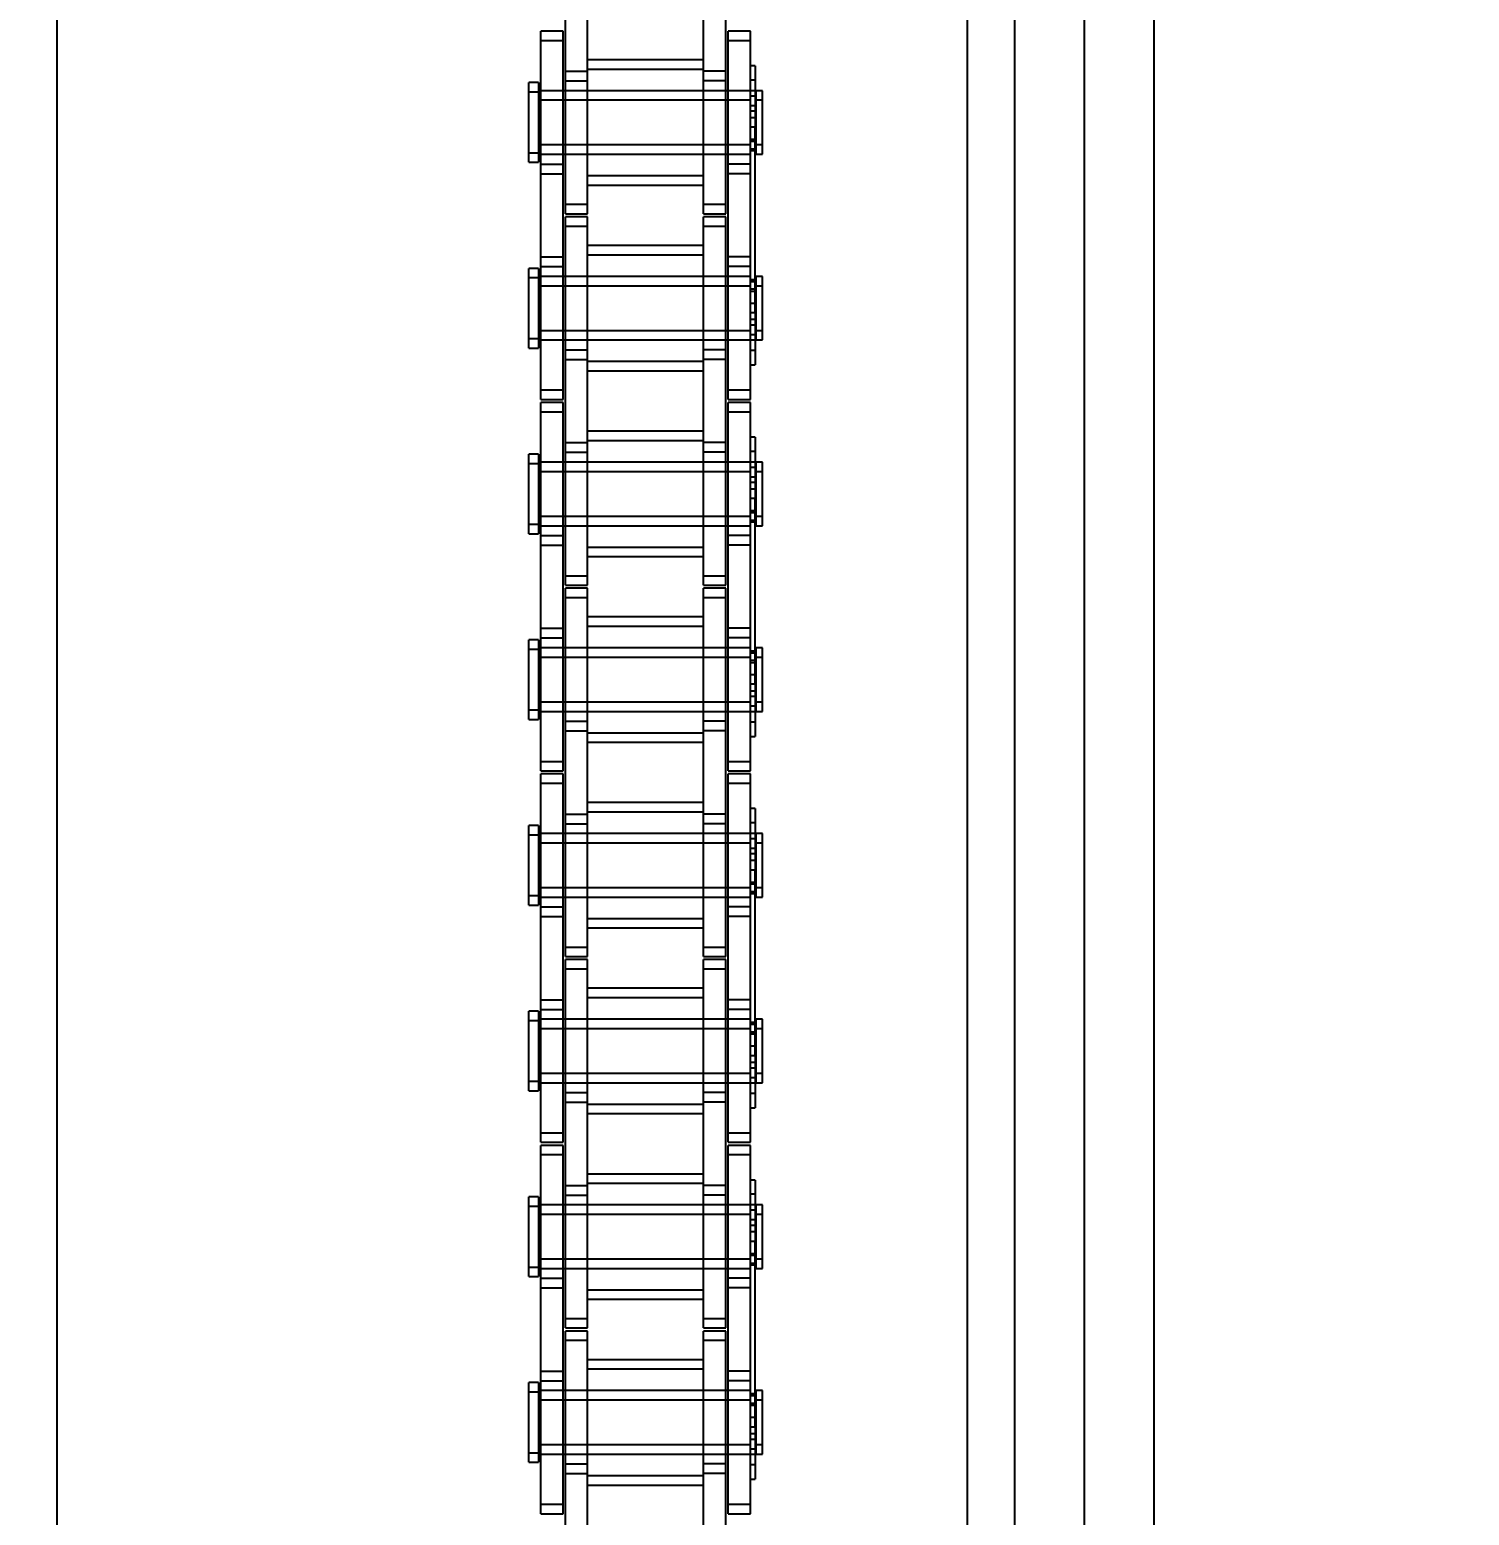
# Model space of a CAD drawing. Header units: metres. Extents: x 0 to 63075, y 0 to 44550.
# Drawn here: x 13981.6 to 14080.1, y 28172.8 to 28274.4 of the extents above; entities that cross this region are included whole.
import ezdxf

# ---------------------------------------------------------------- set-up
doc = ezdxf.new("R2010")
doc.units = ezdxf.units.M
doc.header["$LTSCALE"] = 75
doc.linetypes.add('HIDDEN2', pattern=[4.7625, 3.175, -1.5875])
for name, color, linetype in [('18_COTAS', 7, 'Continuous'), ('SDM', 7, 'Continuous'), ('SL4', 4, 'Continuous'), ('ST1', 7, 'HIDDEN2')]:
    doc.layers.add(name, color=color, linetype=linetype)
doc.styles.add('ROMANS', font='ROMANS.SHX')
doc.dimstyles.new('75___1-75', dxfattribs={"dimscale": 75, "dimtxt": 2.5, "dimasz": 2, "dimexe": 1.5, "dimexo": 1, "dimgap": 0.5, "dimtad": 1, "dimdec": 0, "dimzin": 12, "dimtxsty": 'ROMANS', "dimcen": 0, "dimclrd": 256, "dimclre": 256, "dimclrt": 3, "dimazin": 3, "dimtfac": 1, "dimtdec": 0, "dimtmove": 0, "dimatfit": 0, "dimfxl": 1, "dimlwd": -1, "dimlwe": -1, "dimarcsym": 0})

# ---------------------------------------------------------------- blocks, each defined once
blk = doc.blocks.new('*D27')
at = {"layer": '18_COTAS', "transparency": 16777216}
for p, q in [((12131.24, 27878.33), (12131.24, 30705.37)), ((13913.74, 30509.57), (13913.74, 30705.37)), ((11981.24, 30592.87), (11122.31, 30592.87)), ((13913.74, 30592.87), (12131.24, 30592.87)), ((14063.74, 30592.87), (14213.74, 30592.87))]:
    blk.add_line(p, q, dxfattribs=at)
for points in [[(11981.24, 30617.87), (11981.24, 30567.87), (12131.24, 30592.87)], [(14063.74, 30617.87), (14063.74, 30567.87), (13913.74, 30592.87)]]:
    blk.add_solid(points, dxfattribs=at)
at = {"layer": 'Defpoints', "color": 0, "transparency": 16777216}
for p in [(13913.74, 30592.87), (13913.74, 30434.57), (12131.24, 27803.33)]:
    blk.add_point(p, dxfattribs=at)
at = {"layer": '18_COTAS', "color": 3, "transparency": 16777216, "insert": (11476.78, 30724.12), "char_height": 187.5, "attachment_point": 5, "style": 'ROMANS'}
blk.add_mtext('1782', dxfattribs=at)
blk = doc.blocks.new('A$C429c7d53')
at = {"layer": 'SL4'}
for p, q in [((262.76, 1009.76), (262.76, 2334.74)), ((328.24, 1009.76), (328.24, 2334.74)), ((337.76, 2334.74), (337.76, 1009.76))]:
    blk.add_line(p, q, dxfattribs=at)
at = {"layer": 'ST1'}
for p, q in [((325, 2334.74), (325, 1009.76)), ((328.24, 1009.76), (328.24, 2334.74)), ((333, 2334.74), (333, 1009.76)), ((297.51, 1180.81), (297.51, 1187.16)), ((299.03, 1180.81), (299.03, 1187.16)), ((306.96, 1180.81), (306.96, 1187.16)), ((308.48, 1180.81), (308.48, 1187.16)), ((295.84, 1183.56), (295.84, 1184.21)), ((297.36, 1184.21), (295.84, 1184.21)), ((297.36, 1183.56), (297.36, 1184.21)), ((308.64, 1183.56), (308.64, 1184.21)), ((310.16, 1184.21), (308.64, 1184.21)), ((310.16, 1183.56), (310.16, 1184.21)), ((295.84, 1174.46), (295.84, 1183.56)), ((297.36, 1183.56), (295.84, 1183.56)), ((297.36, 1174.46), (297.36, 1183.56)), ((308.64, 1174.46), (308.64, 1183.56)), ((310.16, 1183.56), (308.64, 1183.56)), ((310.16, 1174.46), (310.16, 1183.56)), ((306.96, 1182.25), (299.03, 1182.25)), ((310.49, 1181.84), (310.16, 1181.84)), ((310.49, 1181.84), (310.49, 1180.87)), ((295, 1180.03), (295, 1180.69)), ((295.66, 1180.69), (295, 1180.69)), ((295.66, 1180.69), (295.66, 1180.03)), ((297.51, 1181.47), (299.03, 1181.47)), ((297.51, 1180.81), (299.03, 1180.81)), ((297.51, 1171.72), (297.51, 1180.81)), ((299.03, 1171.72), (299.03, 1180.81)), ((306.96, 1181.6), (299.03, 1181.6)), ((308.48, 1181.47), (306.96, 1181.47)), ((308.48, 1180.81), (306.96, 1180.81)), ((306.96, 1171.72), (306.96, 1180.81)), ((308.48, 1171.72), (308.48, 1180.81)), ((310.49, 1180.87), (310.16, 1180.87)), ((310.49, 1180.87), (310.49, 1177.64)), ((295, 1175.24), (295, 1180.03)), ((295.66, 1180.03), (295, 1180.03)), ((310.16, 1180.14), (295.66, 1180.14)), ((295.66, 1180.03), (295.66, 1175.24)), ((297.36, 1180.14), (295.84, 1180.14)), ((299.03, 1180.14), (297.51, 1180.14)), ((306.96, 1180.14), (299.03, 1180.14)), ((308.48, 1180.14), (306.96, 1180.14)), ((310.49, 1180.14), (308.64, 1180.14)), ((310.53, 1179.77), (310.16, 1179.77)), ((310.53, 1180.14), (310.53, 1179.48)), ((311, 1180.14), (310.53, 1180.14)), ((311, 1179.48), (311, 1180.14)), ((310.16, 1179.48), (295.66, 1179.48)), ((297.36, 1179.48), (295.84, 1179.48)), ((299.03, 1179.48), (297.51, 1179.48)), ((306.96, 1179.48), (299.03, 1179.48)), ((308.48, 1179.48), (306.96, 1179.48)), ((310.16, 1179.48), (308.64, 1179.48)), ((310.53, 1179.11), (310.16, 1179.11)), ((310.49, 1178.74), (310.16, 1178.74)), ((310.53, 1179.48), (310.53, 1175.79)), ((311, 1179.48), (310.53, 1179.48)), ((311, 1175.79), (311, 1179.48)), ((310.49, 1178.29), (310.16, 1178.29)), ((310.49, 1177.64), (310.16, 1177.64)), ((310.49, 1164.94), (310.49, 1177.64)), ((310.16, 1176.82), (310.53, 1176.82)), ((310.49, 1176.67), (310.16, 1176.67)), ((295, 1175.89), (295.66, 1175.89)), ((295.66, 1176.45), (310.16, 1176.45)), ((295.66, 1175.79), (310.16, 1175.79)), ((295.84, 1176.45), (297.36, 1176.45)), ((295.84, 1175.79), (297.36, 1175.79)), ((297.51, 1176.45), (299.03, 1176.45)), ((297.51, 1175.79), (299.03, 1175.79)), ((299.03, 1176.45), (306.96, 1176.45)), ((299.03, 1175.79), (306.96, 1175.79)), ((306.96, 1176.45), (308.48, 1176.45)), ((306.96, 1175.79), (308.48, 1175.79)), ((308.64, 1176.45), (310.16, 1176.45)), ((308.64, 1175.79), (310.16, 1175.79)), ((310.16, 1176.16), (310.53, 1176.16)), ((310.49, 1176.02), (310.16, 1176.02)), ((310.53, 1176.45), (311, 1176.45)), ((310.53, 1175.79), (311, 1175.79)), ((295, 1175.24), (295.66, 1175.24)), ((295.84, 1175.12), (297.36, 1175.12)), ((310.16, 1175.12), (308.64, 1175.12)), ((295.84, 1174.46), (297.36, 1174.46)), ((295.84, 1168.11), (295.84, 1174.46)), ((297.36, 1168.11), (297.36, 1174.46)), ((299.03, 1174.33), (306.96, 1174.33)), ((299.03, 1173.68), (306.96, 1173.68)), ((310.16, 1174.46), (308.64, 1174.46)), ((308.64, 1168.11), (308.64, 1174.46)), ((310.16, 1168.11), (310.16, 1174.46)), ((297.51, 1172.37), (299.03, 1172.37)), ((297.51, 1171.72), (299.03, 1171.72)), ((297.51, 1170.86), (297.51, 1171.51)), ((299.03, 1171.51), (297.51, 1171.51)), ((299.03, 1170.86), (299.03, 1171.51)), ((306.96, 1172.37), (308.48, 1172.37)), ((306.96, 1171.72), (308.48, 1171.72)), ((306.96, 1170.86), (306.96, 1171.51)), ((308.48, 1171.51), (306.96, 1171.51)), ((308.48, 1170.86), (308.48, 1171.51)), ((297.51, 1161.76), (297.51, 1170.86)), ((299.03, 1170.86), (297.51, 1170.86)), ((299.03, 1161.76), (299.03, 1170.86)), ((306.96, 1161.76), (306.96, 1170.86)), ((308.48, 1170.86), (306.96, 1170.86)), ((308.48, 1161.76), (308.48, 1170.86)), ((306.96, 1169.55), (299.03, 1169.55)), ((295.84, 1168.77), (297.36, 1168.77)), ((306.96, 1168.9), (299.03, 1168.9)), ((310.16, 1168.77), (308.64, 1168.77)), ((295, 1167.33), (295, 1167.99)), ((295.66, 1167.99), (295, 1167.99)), ((295.66, 1167.99), (295.66, 1167.33)), ((310.16, 1167.44), (295.66, 1167.44)), ((295.84, 1168.11), (297.36, 1168.11)), ((295.84, 1159.02), (295.84, 1168.11)), ((297.36, 1167.44), (295.84, 1167.44)), ((297.36, 1159.02), (297.36, 1168.11)), ((299.03, 1167.44), (297.51, 1167.44)), ((306.96, 1167.44), (299.03, 1167.44)), ((308.48, 1167.44), (306.96, 1167.44)), ((310.16, 1168.11), (308.64, 1168.11)), ((308.64, 1159.02), (308.64, 1168.11)), ((310.16, 1167.44), (308.64, 1167.44)), ((310.16, 1159.02), (310.16, 1168.11)), ((310.53, 1167.44), (310.53, 1166.78)), ((311, 1167.44), (310.53, 1167.44)), ((311, 1166.78), (311, 1167.44)), ((295, 1162.54), (295, 1167.33)), ((295.66, 1167.33), (295, 1167.33)), ((295.66, 1167.33), (295.66, 1162.54)), ((310.16, 1166.78), (295.66, 1166.78)), ((297.36, 1166.78), (295.84, 1166.78)), ((299.03, 1166.78), (297.51, 1166.78)), ((306.96, 1166.78), (299.03, 1166.78)), ((308.48, 1166.78), (306.96, 1166.78)), ((310.16, 1166.78), (308.64, 1166.78)), ((310.49, 1167.21), (310.16, 1167.21)), ((310.53, 1167.07), (310.16, 1167.07)), ((310.49, 1166.56), (310.16, 1166.56)), ((310.53, 1166.41), (310.16, 1166.41)), ((310.53, 1166.78), (310.53, 1163.09)), ((311, 1166.78), (310.53, 1166.78)), ((311, 1163.09), (311, 1166.78)), ((310.49, 1165.59), (310.16, 1165.59)), ((310.49, 1164.94), (310.16, 1164.94)), ((310.49, 1164.48), (310.16, 1164.48)), ((310.49, 1164.94), (310.49, 1161.38)), ((295.66, 1163.75), (310.16, 1163.75)), ((295.84, 1163.75), (297.36, 1163.75)), ((297.51, 1163.75), (299.03, 1163.75)), ((299.03, 1163.75), (306.96, 1163.75)), ((306.96, 1163.75), (308.48, 1163.75)), ((308.64, 1163.75), (310.16, 1163.75)), ((310.16, 1164.12), (310.53, 1164.12)), ((310.16, 1163.46), (310.53, 1163.46)), ((310.53, 1163.75), (311, 1163.75)), ((295, 1163.19), (295.66, 1163.19)), ((295, 1162.54), (295.66, 1162.54)), ((295.66, 1163.09), (310.16, 1163.09)), ((295.84, 1163.09), (297.36, 1163.09)), ((297.51, 1163.09), (299.03, 1163.09)), ((297.51, 1162.42), (299.03, 1162.42)), ((299.03, 1163.09), (306.96, 1163.09)), ((306.96, 1163.09), (308.48, 1163.09)), ((308.48, 1162.42), (306.96, 1162.42)), ((308.64, 1163.09), (310.49, 1163.09)), ((310.49, 1162.36), (310.16, 1162.36)), ((310.53, 1163.09), (311, 1163.09)), ((297.51, 1161.76), (299.03, 1161.76)), ((297.51, 1155.41), (297.51, 1161.76)), ((299.03, 1155.41), (299.03, 1161.76)), ((299.03, 1161.63), (306.96, 1161.63)), ((308.48, 1161.76), (306.96, 1161.76)), ((306.96, 1155.41), (306.96, 1161.76)), ((308.48, 1155.41), (308.48, 1161.76)), ((310.16, 1161.38), (310.49, 1161.38)), ((299.03, 1160.98), (306.96, 1160.98)), ((295.84, 1159.67), (297.36, 1159.67)), ((308.64, 1159.67), (310.16, 1159.67)), ((295.84, 1159.02), (297.36, 1159.02)), ((295.84, 1158.16), (295.84, 1158.81)), ((297.36, 1158.81), (295.84, 1158.81)), ((297.36, 1158.16), (297.36, 1158.81)), ((308.64, 1159.02), (310.16, 1159.02)), ((308.64, 1158.16), (308.64, 1158.81)), ((310.16, 1158.81), (308.64, 1158.81)), ((310.16, 1158.16), (310.16, 1158.81)), ((295.84, 1149.06), (295.84, 1158.16)), ((297.36, 1158.16), (295.84, 1158.16)), ((297.36, 1149.06), (297.36, 1158.16)), ((308.64, 1149.06), (308.64, 1158.16)), ((310.16, 1158.16), (308.64, 1158.16)), ((310.16, 1149.06), (310.16, 1158.16)), ((306.96, 1156.85), (299.03, 1156.85)), ((310.49, 1156.44), (310.16, 1156.44)), ((310.49, 1156.44), (310.49, 1155.47)), ((295, 1154.63), (295, 1155.29)), ((295.66, 1155.29), (295, 1155.29)), ((295.66, 1155.29), (295.66, 1154.63)), ((297.51, 1156.07), (299.03, 1156.07)), ((297.51, 1155.41), (299.03, 1155.41)), ((297.51, 1146.32), (297.51, 1155.41)), ((299.03, 1146.32), (299.03, 1155.41)), ((306.96, 1156.2), (299.03, 1156.2)), ((308.48, 1156.07), (306.96, 1156.07)), ((308.48, 1155.41), (306.96, 1155.41)), ((306.96, 1146.32), (306.96, 1155.41)), ((308.48, 1146.32), (308.48, 1155.41)), ((310.49, 1155.47), (310.16, 1155.47)), ((310.49, 1155.47), (310.49, 1152.24)), ((295, 1149.84), (295, 1154.63)), ((295.66, 1154.63), (295, 1154.63)), ((310.16, 1154.74), (295.66, 1154.74)), ((295.66, 1154.63), (295.66, 1149.84)), ((297.36, 1154.74), (295.84, 1154.74)), ((299.03, 1154.74), (297.51, 1154.74)), ((306.96, 1154.74), (299.03, 1154.74)), ((308.48, 1154.74), (306.96, 1154.74)), ((310.49, 1154.74), (308.64, 1154.74)), ((310.53, 1154.37), (310.16, 1154.37)), ((310.53, 1154.74), (310.53, 1154.08)), ((311, 1154.74), (310.53, 1154.74)), ((311, 1154.08), (311, 1154.74)), ((310.16, 1154.08), (295.66, 1154.08)), ((297.36, 1154.08), (295.84, 1154.08)), ((299.03, 1154.08), (297.51, 1154.08)), ((306.96, 1154.08), (299.03, 1154.08)), ((308.48, 1154.08), (306.96, 1154.08)), ((310.16, 1154.08), (308.64, 1154.08)), ((310.53, 1153.71), (310.16, 1153.71)), ((310.49, 1153.34), (310.16, 1153.34)), ((310.53, 1154.08), (310.53, 1150.39)), ((311, 1154.08), (310.53, 1154.08)), ((311, 1150.39), (311, 1154.08)), ((310.49, 1152.89), (310.16, 1152.89)), ((310.49, 1152.24), (310.16, 1152.24)), ((310.49, 1139.54), (310.49, 1152.24)), ((310.16, 1151.42), (310.53, 1151.42)), ((310.49, 1151.27), (310.16, 1151.27)), ((295, 1150.49), (295.66, 1150.49)), ((295.66, 1151.05), (310.16, 1151.05)), ((295.66, 1150.39), (310.16, 1150.39)), ((295.84, 1151.05), (297.36, 1151.05)), ((295.84, 1150.39), (297.36, 1150.39)), ((297.51, 1151.05), (299.03, 1151.05)), ((297.51, 1150.39), (299.03, 1150.39)), ((299.03, 1151.05), (306.96, 1151.05)), ((299.03, 1150.39), (306.96, 1150.39)), ((306.96, 1151.05), (308.48, 1151.05)), ((306.96, 1150.39), (308.48, 1150.39)), ((308.64, 1151.05), (310.16, 1151.05)), ((308.64, 1150.39), (310.16, 1150.39)), ((310.16, 1150.76), (310.53, 1150.76)), ((310.49, 1150.62), (310.16, 1150.62)), ((310.53, 1151.05), (311, 1151.05)), ((310.53, 1150.39), (311, 1150.39)), ((295, 1149.84), (295.66, 1149.84)), ((295.84, 1149.72), (297.36, 1149.72)), ((310.16, 1149.72), (308.64, 1149.72)), ((295.84, 1149.06), (297.36, 1149.06)), ((295.84, 1142.71), (295.84, 1149.06)), ((297.36, 1142.71), (297.36, 1149.06)), ((299.03, 1148.93), (306.96, 1148.93)), ((299.03, 1148.28), (306.96, 1148.28)), ((310.16, 1149.06), (308.64, 1149.06)), ((308.64, 1142.71), (308.64, 1149.06)), ((310.16, 1142.71), (310.16, 1149.06)), ((297.51, 1146.97), (299.03, 1146.97)), ((297.51, 1146.32), (299.03, 1146.32)), ((297.51, 1145.46), (297.51, 1146.11)), ((299.03, 1146.11), (297.51, 1146.11)), ((299.03, 1145.46), (299.03, 1146.11)), ((306.96, 1146.97), (308.48, 1146.97)), ((306.96, 1146.32), (308.48, 1146.32)), ((306.96, 1145.46), (306.96, 1146.11)), ((308.48, 1146.11), (306.96, 1146.11)), ((308.48, 1145.46), (308.48, 1146.11)), ((297.51, 1136.36), (297.51, 1145.46)), ((299.03, 1145.46), (297.51, 1145.46)), ((299.03, 1136.36), (299.03, 1145.46)), ((306.96, 1136.36), (306.96, 1145.46)), ((308.48, 1145.46), (306.96, 1145.46)), ((308.48, 1136.36), (308.48, 1145.46)), ((306.96, 1144.15), (299.03, 1144.15)), ((295.84, 1143.37), (297.36, 1143.37)), ((306.96, 1143.5), (299.03, 1143.5)), ((310.16, 1143.37), (308.64, 1143.37)), ((295, 1141.93), (295, 1142.59)), ((295.66, 1142.59), (295, 1142.59)), ((295.66, 1142.59), (295.66, 1141.93)), ((310.16, 1142.04), (295.66, 1142.04)), ((295.84, 1142.71), (297.36, 1142.71)), ((295.84, 1133.62), (295.84, 1142.71)), ((297.36, 1142.04), (295.84, 1142.04)), ((297.36, 1133.62), (297.36, 1142.71)), ((299.03, 1142.04), (297.51, 1142.04)), ((306.96, 1142.04), (299.03, 1142.04)), ((308.48, 1142.04), (306.96, 1142.04)), ((310.16, 1142.71), (308.64, 1142.71)), ((308.64, 1133.62), (308.64, 1142.71)), ((310.16, 1142.04), (308.64, 1142.04)), ((310.16, 1133.62), (310.16, 1142.71)), ((310.53, 1142.04), (310.53, 1141.38)), ((311, 1142.04), (310.53, 1142.04)), ((311, 1141.38), (311, 1142.04)), ((295, 1137.14), (295, 1141.93)), ((295.66, 1141.93), (295, 1141.93)), ((295.66, 1141.93), (295.66, 1137.14)), ((310.16, 1141.38), (295.66, 1141.38)), ((297.36, 1141.38), (295.84, 1141.38)), ((299.03, 1141.38), (297.51, 1141.38)), ((306.96, 1141.38), (299.03, 1141.38)), ((308.48, 1141.38), (306.96, 1141.38)), ((310.16, 1141.38), (308.64, 1141.38)), ((310.49, 1141.81), (310.16, 1141.81)), ((310.53, 1141.67), (310.16, 1141.67)), ((310.49, 1141.16), (310.16, 1141.16)), ((310.53, 1141.01), (310.16, 1141.01)), ((310.53, 1141.38), (310.53, 1137.69)), ((311, 1141.38), (310.53, 1141.38)), ((311, 1137.69), (311, 1141.38)), ((310.49, 1140.19), (310.16, 1140.19)), ((310.49, 1139.54), (310.16, 1139.54)), ((310.49, 1139.08), (310.16, 1139.08)), ((310.49, 1139.54), (310.49, 1135.98)), ((295.66, 1138.35), (310.16, 1138.35)), ((295.84, 1138.35), (297.36, 1138.35)), ((297.51, 1138.35), (299.03, 1138.35)), ((299.03, 1138.35), (306.96, 1138.35)), ((306.96, 1138.35), (308.48, 1138.35)), ((308.64, 1138.35), (310.16, 1138.35)), ((310.16, 1138.72), (310.53, 1138.72)), ((310.16, 1138.06), (310.53, 1138.06)), ((310.53, 1138.35), (311, 1138.35)), ((295, 1137.79), (295.66, 1137.79)), ((295, 1137.14), (295.66, 1137.14)), ((295.66, 1137.69), (310.16, 1137.69)), ((295.84, 1137.69), (297.36, 1137.69)), ((297.51, 1137.69), (299.03, 1137.69)), ((297.51, 1137.02), (299.03, 1137.02)), ((299.03, 1137.69), (306.96, 1137.69)), ((306.96, 1137.69), (308.48, 1137.69)), ((308.48, 1137.02), (306.96, 1137.02)), ((308.64, 1137.69), (310.49, 1137.69)), ((310.49, 1136.96), (310.16, 1136.96)), ((310.53, 1137.69), (311, 1137.69)), ((297.51, 1136.36), (299.03, 1136.36)), ((297.51, 1130.01), (297.51, 1136.36)), ((299.03, 1130.01), (299.03, 1136.36)), ((299.03, 1136.23), (306.96, 1136.23)), ((308.48, 1136.36), (306.96, 1136.36)), ((306.96, 1130.01), (306.96, 1136.36)), ((308.48, 1130.01), (308.48, 1136.36)), ((310.16, 1135.98), (310.49, 1135.98)), ((299.03, 1135.58), (306.96, 1135.58)), ((295.84, 1134.27), (297.36, 1134.27)), ((308.64, 1134.27), (310.16, 1134.27)), ((295.84, 1133.62), (297.36, 1133.62)), ((295.84, 1132.76), (295.84, 1133.41)), ((297.36, 1133.41), (295.84, 1133.41)), ((297.36, 1132.76), (297.36, 1133.41)), ((308.64, 1133.62), (310.16, 1133.62)), ((308.64, 1132.76), (308.64, 1133.41)), ((310.16, 1133.41), (308.64, 1133.41)), ((310.16, 1132.76), (310.16, 1133.41)), ((295.84, 1123.66), (295.84, 1132.76)), ((297.36, 1132.76), (295.84, 1132.76)), ((297.36, 1123.66), (297.36, 1132.76)), ((308.64, 1123.66), (308.64, 1132.76)), ((310.16, 1132.76), (308.64, 1132.76)), ((310.16, 1123.66), (310.16, 1132.76)), ((306.96, 1131.45), (299.03, 1131.45)), ((310.49, 1131.04), (310.16, 1131.04)), ((310.49, 1131.04), (310.49, 1130.07)), ((295, 1129.23), (295, 1129.89)), ((295.66, 1129.89), (295, 1129.89)), ((295.66, 1129.89), (295.66, 1129.23)), ((297.51, 1130.67), (299.03, 1130.67)), ((297.51, 1130.01), (299.03, 1130.01)), ((297.51, 1120.92), (297.51, 1130.01)), ((299.03, 1120.92), (299.03, 1130.01)), ((306.96, 1130.8), (299.03, 1130.8)), ((308.48, 1130.67), (306.96, 1130.67)), ((308.48, 1130.01), (306.96, 1130.01)), ((306.96, 1120.92), (306.96, 1130.01)), ((308.48, 1120.92), (308.48, 1130.01)), ((310.49, 1130.07), (310.16, 1130.07)), ((310.49, 1130.07), (310.49, 1126.84)), ((295, 1124.44), (295, 1129.23)), ((295.66, 1129.23), (295, 1129.23)), ((310.16, 1129.34), (295.66, 1129.34)), ((295.66, 1129.23), (295.66, 1124.44)), ((297.36, 1129.34), (295.84, 1129.34)), ((299.03, 1129.34), (297.51, 1129.34)), ((306.96, 1129.34), (299.03, 1129.34)), ((308.48, 1129.34), (306.96, 1129.34)), ((310.49, 1129.34), (308.64, 1129.34)), ((310.53, 1128.97), (310.16, 1128.97)), ((310.53, 1129.34), (310.53, 1128.68)), ((311, 1129.34), (310.53, 1129.34)), ((311, 1128.68), (311, 1129.34)), ((310.16, 1128.68), (295.66, 1128.68)), ((297.36, 1128.68), (295.84, 1128.68)), ((299.03, 1128.68), (297.51, 1128.68)), ((306.96, 1128.68), (299.03, 1128.68)), ((308.48, 1128.68), (306.96, 1128.68)), ((310.16, 1128.68), (308.64, 1128.68)), ((310.53, 1128.31), (310.16, 1128.31)), ((310.49, 1127.94), (310.16, 1127.94)), ((310.53, 1128.68), (310.53, 1124.99)), ((311, 1128.68), (310.53, 1128.68)), ((311, 1124.99), (311, 1128.68)), ((310.49, 1127.49), (310.16, 1127.49)), ((310.49, 1126.84), (310.16, 1126.84)), ((310.49, 1114.14), (310.49, 1126.84)), ((310.16, 1126.02), (310.53, 1126.02)), ((310.49, 1125.87), (310.16, 1125.87)), ((295, 1125.09), (295.66, 1125.09)), ((295.66, 1125.65), (310.16, 1125.65)), ((295.66, 1124.99), (310.16, 1124.99)), ((295.84, 1125.65), (297.36, 1125.65)), ((295.84, 1124.99), (297.36, 1124.99)), ((297.51, 1125.65), (299.03, 1125.65)), ((297.51, 1124.99), (299.03, 1124.99)), ((299.03, 1125.65), (306.96, 1125.65)), ((299.03, 1124.99), (306.96, 1124.99)), ((306.96, 1125.65), (308.48, 1125.65)), ((306.96, 1124.99), (308.48, 1124.99)), ((308.64, 1125.65), (310.16, 1125.65)), ((308.64, 1124.99), (310.16, 1124.99)), ((310.16, 1125.36), (310.53, 1125.36)), ((310.49, 1125.22), (310.16, 1125.22)), ((310.53, 1125.65), (311, 1125.65)), ((310.53, 1124.99), (311, 1124.99)), ((295, 1124.44), (295.66, 1124.44)), ((295.84, 1124.32), (297.36, 1124.32)), ((310.16, 1124.32), (308.64, 1124.32)), ((295.84, 1123.66), (297.36, 1123.66)), ((295.84, 1117.31), (295.84, 1123.66)), ((297.36, 1117.31), (297.36, 1123.66)), ((299.03, 1123.53), (306.96, 1123.53)), ((299.03, 1122.88), (306.96, 1122.88)), ((310.16, 1123.66), (308.64, 1123.66)), ((308.64, 1117.31), (308.64, 1123.66)), ((310.16, 1117.31), (310.16, 1123.66)), ((297.51, 1121.57), (299.03, 1121.57)), ((297.51, 1120.92), (299.03, 1120.92)), ((297.51, 1120.06), (297.51, 1120.71)), ((299.03, 1120.71), (297.51, 1120.71)), ((299.03, 1120.06), (299.03, 1120.71)), ((306.96, 1121.57), (308.48, 1121.57)), ((306.96, 1120.92), (308.48, 1120.92)), ((306.96, 1120.06), (306.96, 1120.71)), ((308.48, 1120.71), (306.96, 1120.71)), ((308.48, 1120.06), (308.48, 1120.71)), ((297.51, 1110.96), (297.51, 1120.06)), ((299.03, 1120.06), (297.51, 1120.06)), ((299.03, 1110.96), (299.03, 1120.06)), ((306.96, 1110.96), (306.96, 1120.06)), ((308.48, 1120.06), (306.96, 1120.06)), ((308.48, 1110.96), (308.48, 1120.06)), ((306.96, 1118.75), (299.03, 1118.75)), ((295.84, 1117.97), (297.36, 1117.97)), ((306.96, 1118.1), (299.03, 1118.1)), ((310.16, 1117.97), (308.64, 1117.97)), ((295, 1116.53), (295, 1117.19)), ((295.66, 1117.19), (295, 1117.19)), ((295.66, 1117.19), (295.66, 1116.53)), ((310.16, 1116.64), (295.66, 1116.64)), ((295.84, 1117.31), (297.36, 1117.31)), ((295.84, 1108.22), (295.84, 1117.31)), ((297.36, 1116.64), (295.84, 1116.64)), ((297.36, 1108.22), (297.36, 1117.31)), ((299.03, 1116.64), (297.51, 1116.64)), ((306.96, 1116.64), (299.03, 1116.64)), ((308.48, 1116.64), (306.96, 1116.64)), ((310.16, 1117.31), (308.64, 1117.31)), ((308.64, 1108.22), (308.64, 1117.31)), ((310.16, 1116.64), (308.64, 1116.64)), ((310.16, 1108.22), (310.16, 1117.31)), ((310.53, 1116.64), (310.53, 1115.98)), ((311, 1116.64), (310.53, 1116.64)), ((311, 1115.98), (311, 1116.64)), ((295, 1111.74), (295, 1116.53)), ((295.66, 1116.53), (295, 1116.53)), ((295.66, 1116.53), (295.66, 1111.74)), ((310.16, 1115.98), (295.66, 1115.98)), ((297.36, 1115.98), (295.84, 1115.98)), ((299.03, 1115.98), (297.51, 1115.98)), ((306.96, 1115.98), (299.03, 1115.98)), ((308.48, 1115.98), (306.96, 1115.98)), ((310.16, 1115.98), (308.64, 1115.98)), ((310.49, 1116.41), (310.16, 1116.41)), ((310.53, 1116.27), (310.16, 1116.27)), ((310.49, 1115.76), (310.16, 1115.76)), ((310.53, 1115.61), (310.16, 1115.61)), ((310.53, 1115.98), (310.53, 1112.29)), ((311, 1115.98), (310.53, 1115.98)), ((311, 1112.29), (311, 1115.98)), ((310.49, 1114.79), (310.16, 1114.79)), ((310.49, 1114.14), (310.16, 1114.14)), ((310.49, 1113.68), (310.16, 1113.68)), ((310.49, 1114.14), (310.49, 1110.58)), ((295.66, 1112.95), (310.16, 1112.95)), ((295.84, 1112.95), (297.36, 1112.95)), ((297.51, 1112.95), (299.03, 1112.95)), ((299.03, 1112.95), (306.96, 1112.95)), ((306.96, 1112.95), (308.48, 1112.95)), ((308.64, 1112.95), (310.16, 1112.95)), ((310.16, 1113.32), (310.53, 1113.32)), ((310.16, 1112.66), (310.53, 1112.66)), ((310.53, 1112.95), (311, 1112.95)), ((295, 1112.39), (295.66, 1112.39)), ((295, 1111.74), (295.66, 1111.74)), ((295.66, 1112.29), (310.16, 1112.29)), ((295.84, 1112.29), (297.36, 1112.29)), ((297.51, 1112.29), (299.03, 1112.29)), ((297.51, 1111.62), (299.03, 1111.62)), ((299.03, 1112.29), (306.96, 1112.29)), ((306.96, 1112.29), (308.48, 1112.29)), ((308.48, 1111.62), (306.96, 1111.62)), ((308.64, 1112.29), (310.49, 1112.29)), ((310.49, 1111.56), (310.16, 1111.56)), ((310.53, 1112.29), (311, 1112.29)), ((297.51, 1110.96), (299.03, 1110.96)), ((297.51, 1104.61), (297.51, 1110.96)), ((299.03, 1104.61), (299.03, 1110.96)), ((299.03, 1110.83), (306.96, 1110.83)), ((308.48, 1110.96), (306.96, 1110.96)), ((306.96, 1104.61), (306.96, 1110.96)), ((308.48, 1104.61), (308.48, 1110.96)), ((310.16, 1110.58), (310.49, 1110.58)), ((299.03, 1110.18), (306.96, 1110.18)), ((295.84, 1108.87), (297.36, 1108.87)), ((308.64, 1108.87), (310.16, 1108.87)), ((295.84, 1108.22), (297.36, 1108.22)), ((295.84, 1107.36), (295.84, 1108.01)), ((297.36, 1108.01), (295.84, 1108.01)), ((297.36, 1107.36), (297.36, 1108.01)), ((308.64, 1108.22), (310.16, 1108.22)), ((308.64, 1107.36), (308.64, 1108.01)), ((310.16, 1108.01), (308.64, 1108.01)), ((310.16, 1107.36), (310.16, 1108.01)), ((295.84, 1098.26), (295.84, 1107.36)), ((297.36, 1107.36), (295.84, 1107.36)), ((297.36, 1098.26), (297.36, 1107.36)), ((308.64, 1098.26), (308.64, 1107.36)), ((310.16, 1107.36), (308.64, 1107.36)), ((310.16, 1098.26), (310.16, 1107.36)), ((306.96, 1106.05), (299.03, 1106.05)), ((310.49, 1105.64), (310.16, 1105.64)), ((310.49, 1105.64), (310.49, 1104.67)), ((295, 1103.83), (295, 1104.49)), ((295.66, 1104.49), (295, 1104.49)), ((295.66, 1104.49), (295.66, 1103.83)), ((297.51, 1105.27), (299.03, 1105.27)), ((297.51, 1104.61), (299.03, 1104.61)), ((297.51, 1095.52), (297.51, 1104.61)), ((299.03, 1095.52), (299.03, 1104.61)), ((306.96, 1105.4), (299.03, 1105.4)), ((308.48, 1105.27), (306.96, 1105.27)), ((308.48, 1104.61), (306.96, 1104.61)), ((306.96, 1095.52), (306.96, 1104.61)), ((308.48, 1095.52), (308.48, 1104.61)), ((310.49, 1104.67), (310.16, 1104.67)), ((310.49, 1104.67), (310.49, 1101.44)), ((295, 1099.04), (295, 1103.83)), ((295.66, 1103.83), (295, 1103.83)), ((310.16, 1103.94), (295.66, 1103.94)), ((295.66, 1103.83), (295.66, 1099.04)), ((297.36, 1103.94), (295.84, 1103.94)), ((299.03, 1103.94), (297.51, 1103.94)), ((306.96, 1103.94), (299.03, 1103.94)), ((308.48, 1103.94), (306.96, 1103.94)), ((310.49, 1103.94), (308.64, 1103.94)), ((310.53, 1103.57), (310.16, 1103.57)), ((310.53, 1103.94), (310.53, 1103.28)), ((311, 1103.94), (310.53, 1103.94)), ((311, 1103.28), (311, 1103.94)), ((310.16, 1103.28), (295.66, 1103.28)), ((297.36, 1103.28), (295.84, 1103.28)), ((299.03, 1103.28), (297.51, 1103.28)), ((306.96, 1103.28), (299.03, 1103.28)), ((308.48, 1103.28), (306.96, 1103.28)), ((310.16, 1103.28), (308.64, 1103.28)), ((310.53, 1102.91), (310.16, 1102.91)), ((310.49, 1102.54), (310.16, 1102.54)), ((310.53, 1103.28), (310.53, 1099.59)), ((311, 1103.28), (310.53, 1103.28)), ((311, 1099.59), (311, 1103.28)), ((310.49, 1102.09), (310.16, 1102.09)), ((310.49, 1101.44), (310.16, 1101.44)), ((310.49, 1088.74), (310.49, 1101.44)), ((310.16, 1100.62), (310.53, 1100.62)), ((310.49, 1100.47), (310.16, 1100.47)), ((295, 1099.69), (295.66, 1099.69)), ((295.66, 1100.25), (310.16, 1100.25)), ((295.66, 1099.59), (310.16, 1099.59)), ((295.84, 1100.25), (297.36, 1100.25)), ((295.84, 1099.59), (297.36, 1099.59)), ((297.51, 1100.25), (299.03, 1100.25)), ((297.51, 1099.59), (299.03, 1099.59)), ((299.03, 1100.25), (306.96, 1100.25)), ((299.03, 1099.59), (306.96, 1099.59)), ((306.96, 1100.25), (308.48, 1100.25)), ((306.96, 1099.59), (308.48, 1099.59)), ((308.64, 1100.25), (310.16, 1100.25)), ((308.64, 1099.59), (310.16, 1099.59)), ((310.16, 1099.96), (310.53, 1099.96)), ((310.49, 1099.82), (310.16, 1099.82)), ((310.53, 1100.25), (311, 1100.25)), ((310.53, 1099.59), (311, 1099.59)), ((295, 1099.04), (295.66, 1099.04)), ((295.84, 1098.92), (297.36, 1098.92)), ((310.16, 1098.92), (308.64, 1098.92)), ((295.84, 1098.26), (297.36, 1098.26)), ((295.84, 1091.91), (295.84, 1098.26)), ((297.36, 1091.91), (297.36, 1098.26)), ((299.03, 1098.13), (306.96, 1098.13)), ((299.03, 1097.48), (306.96, 1097.48)), ((310.16, 1098.26), (308.64, 1098.26)), ((308.64, 1091.91), (308.64, 1098.26)), ((310.16, 1091.91), (310.16, 1098.26)), ((297.51, 1096.17), (299.03, 1096.17)), ((297.51, 1095.52), (299.03, 1095.52)), ((297.51, 1094.66), (297.51, 1095.31)), ((299.03, 1095.31), (297.51, 1095.31)), ((299.03, 1094.66), (299.03, 1095.31)), ((306.96, 1096.17), (308.48, 1096.17)), ((306.96, 1095.52), (308.48, 1095.52)), ((306.96, 1094.66), (306.96, 1095.31)), ((308.48, 1095.31), (306.96, 1095.31)), ((308.48, 1094.66), (308.48, 1095.31)), ((297.51, 1085.56), (297.51, 1094.66)), ((299.03, 1094.66), (297.51, 1094.66)), ((299.03, 1085.56), (299.03, 1094.66)), ((306.96, 1085.56), (306.96, 1094.66)), ((308.48, 1094.66), (306.96, 1094.66)), ((308.48, 1085.56), (308.48, 1094.66)), ((306.96, 1093.35), (299.03, 1093.35)), ((295.84, 1092.57), (297.36, 1092.57)), ((306.96, 1092.7), (299.03, 1092.7)), ((310.16, 1092.57), (308.64, 1092.57)), ((295, 1091.13), (295, 1091.79)), ((295.66, 1091.79), (295, 1091.79)), ((295.66, 1091.79), (295.66, 1091.13)), ((310.16, 1091.24), (295.66, 1091.24)), ((295.84, 1091.91), (297.36, 1091.91)), ((295.84, 1082.82), (295.84, 1091.91)), ((297.36, 1091.24), (295.84, 1091.24)), ((297.36, 1082.82), (297.36, 1091.91)), ((299.03, 1091.24), (297.51, 1091.24)), ((306.96, 1091.24), (299.03, 1091.24)), ((308.48, 1091.24), (306.96, 1091.24)), ((310.16, 1091.91), (308.64, 1091.91)), ((308.64, 1082.82), (308.64, 1091.91)), ((310.16, 1091.24), (308.64, 1091.24)), ((310.16, 1082.82), (310.16, 1091.91)), ((310.53, 1091.24), (310.53, 1090.58)), ((311, 1091.24), (310.53, 1091.24)), ((311, 1090.58), (311, 1091.24)), ((295, 1086.34), (295, 1091.13)), ((295.66, 1091.13), (295, 1091.13)), ((295.66, 1091.13), (295.66, 1086.34)), ((310.16, 1090.58), (295.66, 1090.58)), ((297.36, 1090.58), (295.84, 1090.58)), ((299.03, 1090.58), (297.51, 1090.58)), ((306.96, 1090.58), (299.03, 1090.58)), ((308.48, 1090.58), (306.96, 1090.58)), ((310.16, 1090.58), (308.64, 1090.58)), ((310.49, 1091.01), (310.16, 1091.01)), ((310.53, 1090.87), (310.16, 1090.87)), ((310.49, 1090.36), (310.16, 1090.36)), ((310.53, 1090.21), (310.16, 1090.21)), ((310.53, 1090.58), (310.53, 1086.89)), ((311, 1090.58), (310.53, 1090.58)), ((311, 1086.89), (311, 1090.58)), ((310.49, 1089.39), (310.16, 1089.39)), ((310.49, 1088.74), (310.16, 1088.74)), ((310.49, 1088.28), (310.16, 1088.28)), ((310.49, 1088.74), (310.49, 1085.18)), ((295.66, 1087.55), (310.16, 1087.55)), ((295.84, 1087.55), (297.36, 1087.55)), ((297.51, 1087.55), (299.03, 1087.55)), ((299.03, 1087.55), (306.96, 1087.55)), ((306.96, 1087.55), (308.48, 1087.55)), ((308.64, 1087.55), (310.16, 1087.55)), ((310.16, 1087.92), (310.53, 1087.92)), ((310.16, 1087.26), (310.53, 1087.26)), ((310.53, 1087.55), (311, 1087.55)), ((295, 1086.99), (295.66, 1086.99)), ((295, 1086.34), (295.66, 1086.34)), ((295.66, 1086.89), (310.16, 1086.89)), ((295.84, 1086.89), (297.36, 1086.89)), ((297.51, 1086.89), (299.03, 1086.89)), ((297.51, 1086.22), (299.03, 1086.22)), ((299.03, 1086.89), (306.96, 1086.89)), ((306.96, 1086.89), (308.48, 1086.89)), ((308.48, 1086.22), (306.96, 1086.22)), ((308.64, 1086.89), (310.49, 1086.89)), ((310.49, 1086.16), (310.16, 1086.16)), ((310.53, 1086.89), (311, 1086.89)), ((297.51, 1085.56), (299.03, 1085.56)), ((297.51, 1079.21), (297.51, 1085.56)), ((299.03, 1079.21), (299.03, 1085.56)), ((299.03, 1085.43), (306.96, 1085.43)), ((308.48, 1085.56), (306.96, 1085.56)), ((306.96, 1079.21), (306.96, 1085.56)), ((308.48, 1079.21), (308.48, 1085.56)), ((310.16, 1085.18), (310.49, 1085.18)), ((299.03, 1084.78), (306.96, 1084.78)), ((295.84, 1083.47), (297.36, 1083.47)), ((308.64, 1083.47), (310.16, 1083.47)), ((295.84, 1082.82), (297.36, 1082.82)), ((308.64, 1082.82), (310.16, 1082.82))]:
    blk.add_line(p, q, dxfattribs=at)

msp = doc.modelspace()

# ---------------------------------------------------------------- block references
at = {"layer": 'SDM'}
msp.add_blockref('A$C429c7d53', (13720.74, 27090.07), dxfattribs=at)

# ---------------------------------------------------------------- dimensions: what is measured, and where the dimension line sits
at = {"layer": '18_COTAS'}
dim = msp.add_linear_dim(base=(13913.73996451, 30592.87116724), p1=(12131.23996451, 27803.3334565), p2=(13913.73996451, 30434.56595658), dimstyle='75___1-75', dxfattribs=at)
dim.commit()
dim.dimension.update_dxf_attribs({"geometry": '*D27', "text_midpoint": (11476.77567879, 30592.87116724), "dimtype": 160})

doc.saveas('drawing.dxf')
